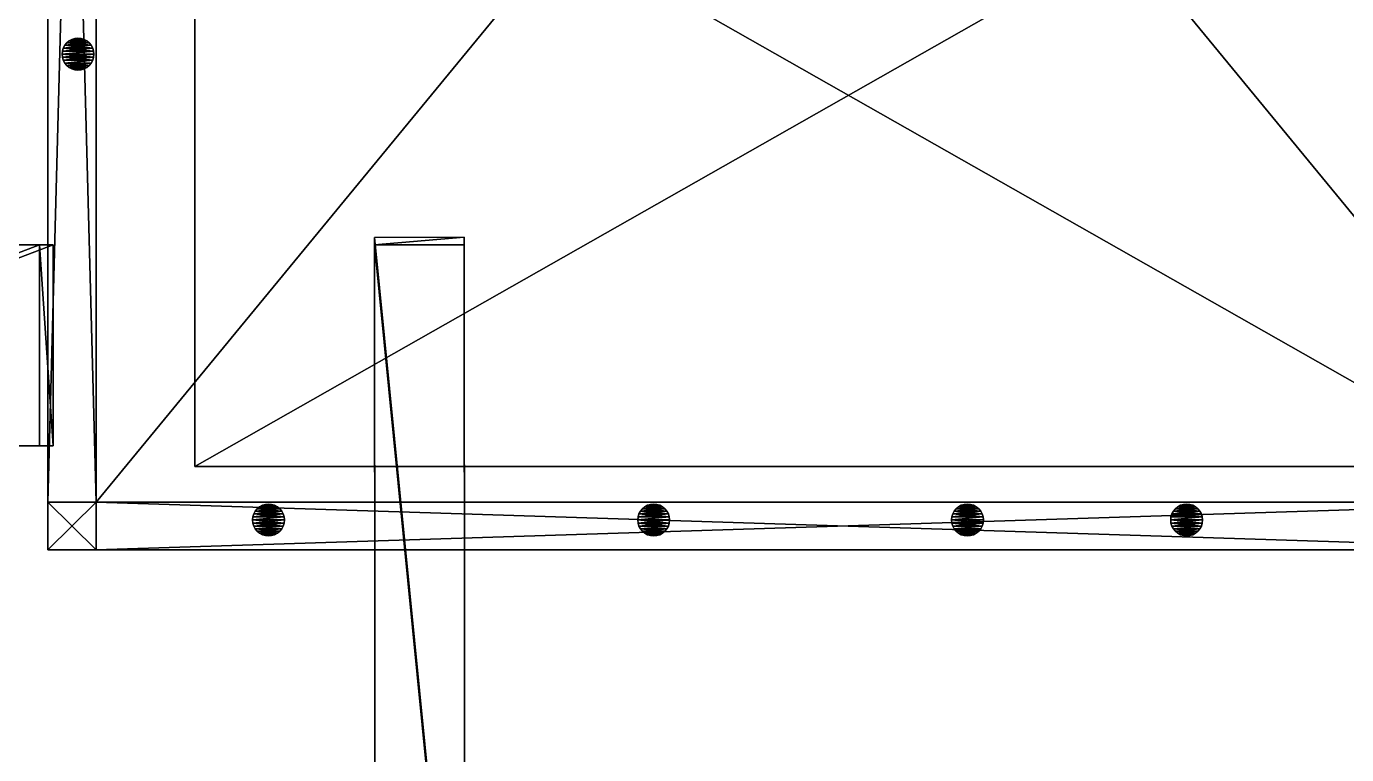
# Model space of a CAD drawing. Header units: millimetres. Extents: x -39 to 131, y -304 to 0.
# Drawn here: x -7.5 to 33.88, y -279.01 to -256.18 of the extents above; entities that cross this region are included whole.
import ezdxf

# ---------------------------------------------------------------- set-up
doc = ezdxf.new("R2010")
doc.units = ezdxf.units.MM
for name, color, linetype in [('CUBE_005_1', 7, 'Continuous'), ('CUBE_019_1', 7, 'Continuous'), ('CUBE_031_1', 7, 'Continuous'), ('CYLINDER1', 7, 'Continuous'), ('CYLINDER13', 7, 'Continuous'), ('CYLINDER14', 7, 'Continuous'), ('CYLINDER19', 7, 'Continuous'), ('CYLINDER_0', 7, 'Continuous'), ('MESH550', 7, 'Continuous'), ('MESH551', 7, 'Continuous'), ('MESH552', 7, 'Continuous'), ('OBJECT2_BO', 7, 'Continuous'), ('OBJECT2_LA', 7, 'Continuous'), ('OBJECT2_RO', 7, 'Continuous')]:
    doc.layers.add(name, color=color, linetype=linetype)

msp = doc.modelspace()

# ---------------------------------------------------------------- meshes
at = {"layer": 'CUBE_005_1'}
mesh = msp.add_polyface(dxfattribs=at)
corners = [(38.757, -246.692, 3.158), (-2.213, -269.982, 3.158), (38.757, -269.982, 3.158), (-2.213, -246.692, 3.158), (38.757, -246.692, 3.158), (-2.213, -246.692, -0.552), (-2.213, -246.692, 3.158), (38.757, -246.692, -0.552), (38.757, -246.692, 3.158), (38.757, -269.982, -0.552), (38.757, -246.692, -0.552), (38.757, -269.982, 3.158), (-2.213, -269.982, 3.158), (38.757, -269.982, -0.552), (38.757, -269.982, 3.158), (-2.213, -269.982, -0.552), (-2.213, -246.692, -0.552), (-2.213, -269.982, -0.552), (-2.213, -269.982, 3.158), (38.757, -269.982, -0.552), (-2.213, -269.982, -0.552), (-2.213, -246.692, -0.552), (38.757, -246.692, -0.552), (-2.213, -246.692, 3.158)]
mesh.append_faces([[corners[k] for k in face] for face in [(0, 1, 2), (0, 3, 1), (4, 5, 6), (4, 7, 5), (8, 9, 10), (8, 11, 9), (12, 13, 14), (12, 15, 13), (16, 17, 18), (19, 20, 21), (19, 21, 22), (16, 18, 23)]])
at = {"layer": 'CUBE_019_1'}
mesh = msp.add_polyface(dxfattribs=at)
corners = [(6.249, -291.548, 5.884), (3.41, -263.027, 7.978), (3.439, -291.551, 5.884), (6.249, -291.548, 5.884), (6.22, -263.025, 7.978), (3.41, -263.027, 7.978), (6.22, -262.791, 4.797), (6.22, -263.025, 7.978), (6.249, -291.548, 5.884), (6.22, -263.025, 7.978), (6.22, -262.791, 4.797), (3.41, -263.027, 7.978), (3.41, -263.027, 7.978), (6.22, -262.791, 4.797), (3.41, -262.794, 4.797), (6.249, -291.314, 2.702), (3.41, -262.794, 4.797), (6.22, -262.791, 4.797), (3.439, -291.317, 2.702), (3.439, -291.551, 5.884), (3.439, -291.317, 2.702), (6.249, -291.314, 2.702), (3.41, -262.794, 4.797), (3.439, -291.317, 2.702), (3.439, -291.551, 5.884), (3.41, -263.027, 7.978), (6.249, -291.548, 5.884), (6.249, -291.314, 2.702)]
mesh.append_faces([[corners[k] for k in face] for face in [(0, 1, 2), (3, 4, 5), (6, 7, 8), (9, 10, 11), (12, 13, 14), (15, 16, 17), (15, 18, 16), (19, 20, 21), (22, 23, 24), (22, 24, 25), (19, 21, 26), (6, 8, 27)]])
at = {"layer": 'CUBE_031_1'}
mesh = msp.add_polyface(dxfattribs=at)
corners = [(-5.311, -214.213, 2.252), (-6.828, -214.213, 2.252), (-6.828, -212.592, 2.252), (-5.311, -271.101, 2.252), (-6.828, -271.101, 2.252), (-5.311, -272.592, 2.252), (-6.828, -272.592, 2.252), (41.496, -272.592, 2.252), (41.496, -271.101, 2.252), (43.172, -272.592, 2.252), (43.172, -271.101, 2.252), (41.496, -214.213, 2.252), (43.172, -214.213, 2.252), (41.496, -212.592, 2.252), (-5.311, -212.592, 2.252), (43.172, -212.592, 2.252)]
mesh.append_faces([[corners[k] for k in face] for face in [(0, 1, 2), (3, 1, 0), (3, 4, 1), (5, 4, 3), (5, 6, 4), (7, 5, 3), (7, 3, 8), (9, 7, 8), (9, 8, 10), (10, 8, 11), (10, 11, 12), (12, 11, 13), (11, 14, 13), (11, 0, 14), (0, 2, 14), (12, 13, 15)]])
at = {"layer": 'CYLINDER1'}
mesh = msp.add_polyface(dxfattribs=at)
corners = [(0.188, -272.145, -0.748), (0.091, -272.155, -0.748), (-0.007, -272.145, -0.748), (0.091, -272.155, 2.622), (0.091, -272.155, -0.748), (0.188, -272.145, -0.748), (-0.007, -272.145, 2.622), (0.091, -272.155, -0.748), (0.091, -272.155, 2.622), (-0.007, -272.145, -0.748), (-0.101, -272.117, 2.622), (-0.007, -272.145, -0.748), (-0.007, -272.145, 2.622), (-0.101, -272.117, -0.748), (-0.187, -272.071, 2.622), (-0.101, -272.117, -0.748), (-0.101, -272.117, 2.622), (-0.187, -272.071, -0.748), (-0.263, -272.009, 2.622), (-0.187, -272.071, -0.748), (-0.187, -272.071, 2.622), (-0.263, -272.009, -0.748), (-0.325, -271.933, -0.748), (-0.263, -272.009, -0.748), (-0.263, -272.009, 2.622), (0.444, -272.009, -0.748), (-0.263, -272.009, -0.748), (-0.325, -271.933, -0.748), (0.369, -272.071, -0.748), (0.369, -272.071, 2.622), (0.369, -272.071, -0.748), (0.444, -272.009, -0.748), (0.282, -272.117, 2.622), (0.369, -272.071, -0.748), (0.369, -272.071, 2.622), (0.282, -272.117, -0.748), (0.188, -272.145, 2.622), (0.282, -272.117, -0.748), (0.282, -272.117, 2.622), (0.188, -272.145, -0.748), (0.188, -272.145, 2.622), (0.188, -272.145, 2.622), (-0.007, -272.145, 2.622), (0.091, -272.155, 2.622), (0.282, -272.117, 2.622), (-0.101, -272.117, 2.622), (0.369, -272.071, 2.622), (-0.187, -272.071, 2.622), (0.444, -272.009, 2.622), (-0.263, -272.009, 2.622), (0.507, -271.933, 2.622), (-0.325, -271.933, 2.622), (0.553, -271.846, 2.622), (-0.371, -271.846, 2.622), (0.581, -271.753, 2.622), (-0.4, -271.753, 2.622), (0.591, -271.655, 2.622), (-0.409, -271.655, 2.622), (0.581, -271.557, 2.622), (0.581, -271.557, 2.622), (0.591, -271.655, 2.622), (0.591, -271.655, -0.748), (0.591, -271.655, 2.622), (0.581, -271.753, -0.748), (0.591, -271.655, -0.748), (0.581, -271.753, 2.622), (0.581, -271.753, 2.622), (0.553, -271.846, -0.748), (0.581, -271.753, -0.748), (0.553, -271.846, 2.622), (0.553, -271.846, 2.622), (0.507, -271.933, -0.748), (0.553, -271.846, -0.748), (0.507, -271.933, 2.622), (0.507, -271.933, 2.622), (0.444, -272.009, -0.748), (0.507, -271.933, -0.748), (0.444, -272.009, 2.622), (0.444, -272.009, 2.622), (0.507, -271.933, -0.748), (0.553, -271.846, -0.748), (-0.371, -271.846, -0.748), (-0.371, -271.846, -0.748), (-0.325, -271.933, -0.748), (-0.325, -271.933, 2.622), (-0.325, -271.933, 2.622), (-0.371, -271.846, 2.622), (-0.4, -271.753, -0.748), (-0.371, -271.846, -0.748), (-0.371, -271.846, 2.622), (-0.4, -271.753, -0.748), (0.581, -271.753, -0.748), (-0.409, -271.655, -0.748), (-0.409, -271.655, -0.748), (-0.4, -271.753, -0.748), (-0.4, -271.753, 2.622), (-0.4, -271.753, 2.622), (-0.409, -271.655, 2.622), (-0.4, -271.557, -0.748), (-0.409, -271.655, -0.748), (-0.409, -271.655, 2.622), (0.581, -271.557, -0.748), (-0.4, -271.557, -0.748), (0.591, -271.655, -0.748), (0.581, -271.557, -0.748), (0.553, -271.464, 2.622), (0.581, -271.557, 2.622), (0.581, -271.557, -0.748), (0.553, -271.464, 2.622), (-0.4, -271.557, 2.622), (-0.371, -271.464, 2.622), (0.507, -271.377, 2.622), (0.507, -271.377, 2.622), (0.553, -271.464, 2.622), (0.553, -271.464, -0.748), (0.553, -271.464, -0.748), (-0.371, -271.464, -0.748), (0.553, -271.464, -0.748), (-0.371, -271.464, -0.748), (-0.4, -271.557, -0.748), (-0.4, -271.557, 2.622), (-0.4, -271.557, 2.622), (-0.371, -271.464, 2.622), (-0.325, -271.377, -0.748), (-0.371, -271.464, -0.748), (-0.371, -271.464, 2.622), (-0.325, -271.377, -0.748), (0.507, -271.377, -0.748), (-0.263, -271.301, -0.748), (-0.263, -271.301, -0.748), (-0.325, -271.377, -0.748), (-0.325, -271.377, 2.622), (-0.325, -271.377, 2.622), (-0.325, -271.377, 2.622), (0.444, -271.301, 2.622), (0.444, -271.301, 2.622), (0.507, -271.377, 2.622), (0.507, -271.377, -0.748), (0.507, -271.377, -0.748), (0.444, -271.301, -0.748), (0.444, -271.301, -0.748), (-0.187, -271.239, -0.748), (-0.187, -271.239, 2.622), (-0.187, -271.239, -0.748), (-0.263, -271.301, -0.748), (-0.101, -271.193, 2.622), (-0.187, -271.239, -0.748), (-0.187, -271.239, 2.622), (-0.101, -271.193, -0.748), (-0.007, -271.165, 2.622), (-0.101, -271.193, -0.748), (-0.101, -271.193, 2.622), (-0.007, -271.165, -0.748), (0.091, -271.155, 2.622), (-0.007, -271.165, -0.748), (-0.007, -271.165, 2.622), (0.091, -271.155, -0.748), (0.188, -271.165, 2.622), (0.091, -271.155, -0.748), (0.091, -271.155, 2.622), (0.188, -271.165, -0.748), (0.282, -271.193, 2.622), (0.188, -271.165, -0.748), (0.188, -271.165, 2.622), (0.282, -271.193, -0.748), (0.369, -271.239, 2.622), (0.282, -271.193, -0.748), (0.282, -271.193, 2.622), (0.369, -271.239, -0.748), (0.444, -271.301, 2.622), (0.369, -271.239, -0.748), (0.369, -271.239, 2.622), (0.444, -271.301, -0.748), (0.369, -271.239, -0.748), (-0.101, -271.193, -0.748), (0.282, -271.193, -0.748), (-0.007, -271.165, -0.748), (0.188, -271.165, -0.748), (0.091, -271.155, -0.748), (0.369, -271.239, 2.622), (-0.263, -271.301, 2.622), (-0.187, -271.239, 2.622), (0.282, -271.193, 2.622), (-0.101, -271.193, 2.622), (0.188, -271.165, 2.622), (-0.007, -271.165, 2.622), (0.091, -271.155, 2.622), (-0.263, -271.301, 2.622), (-0.263, -271.301, 2.622), (0.282, -272.117, -0.748), (-0.101, -272.117, -0.748), (-0.187, -272.071, -0.748)]
mesh.append_faces([[corners[k] for k in face] for face in [(0, 1, 2), (3, 4, 5), (6, 7, 8), (6, 9, 7), (10, 11, 12), (10, 13, 11), (14, 15, 16), (14, 17, 15), (18, 19, 20), (18, 21, 19), (22, 23, 24), (25, 26, 27), (25, 28, 26), (29, 30, 31), (32, 33, 34), (32, 35, 33), (36, 37, 38), (36, 39, 37), (3, 5, 40), (41, 42, 43), (44, 42, 41), (44, 45, 42), (46, 45, 44), (46, 47, 45), (48, 47, 46), (48, 49, 47), (50, 49, 48), (50, 51, 49), (52, 51, 50), (52, 53, 51), (54, 53, 52), (54, 55, 53), (56, 55, 54), (56, 57, 55), (56, 58, 57), (59, 60, 61), (62, 63, 64), (62, 65, 63), (66, 67, 68), (66, 69, 67), (70, 71, 72), (70, 73, 71), (74, 75, 76), (74, 77, 75), (29, 31, 78), (79, 25, 27), (80, 79, 27), (80, 27, 81), (82, 83, 84), (22, 24, 85), (82, 84, 86), (87, 88, 89), (80, 81, 90), (91, 80, 90), (91, 90, 92), (93, 94, 95), (87, 89, 96), (93, 95, 97), (98, 99, 100), (101, 92, 102), (103, 92, 101), (103, 91, 92), (59, 61, 104), (105, 106, 107), (58, 108, 109), (108, 110, 109), (108, 111, 110), (112, 113, 114), (105, 107, 115), (101, 116, 117), (101, 102, 116), (118, 119, 120), (98, 100, 121), (58, 109, 57), (118, 120, 122), (123, 124, 125), (117, 116, 126), (117, 126, 127), (127, 126, 128), (129, 130, 131), (123, 125, 132), (111, 133, 110), (111, 134, 133), (135, 136, 137), (112, 114, 138), (135, 137, 139), (127, 128, 140), (140, 128, 141), (142, 143, 144), (145, 146, 147), (145, 148, 146), (149, 150, 151), (149, 152, 150), (153, 154, 155), (153, 156, 154), (157, 158, 159), (157, 160, 158), (161, 162, 163), (161, 164, 162), (165, 166, 167), (165, 168, 166), (169, 170, 171), (169, 172, 170), (140, 141, 173), (173, 141, 174), (173, 174, 175), (175, 174, 176), (175, 176, 177), (177, 176, 178), (134, 179, 180), (179, 181, 180), (179, 182, 181), (182, 183, 181), (182, 184, 183), (184, 185, 183), (184, 186, 185), (142, 144, 187), (129, 131, 188), (134, 180, 133), (189, 0, 190), (0, 2, 190), (189, 190, 191), (28, 189, 191), (28, 191, 26)]])
at = {"layer": 'CYLINDER13'}
mesh = msp.add_polyface(dxfattribs=at)
corners = [(22.094, -272.145, -0.748), (21.997, -272.155, -0.748), (21.899, -272.145, -0.748), (21.997, -272.155, 2.622), (21.997, -272.155, -0.748), (22.094, -272.145, -0.748), (21.899, -272.145, 2.622), (21.997, -272.155, -0.748), (21.997, -272.155, 2.622), (21.899, -272.145, -0.748), (21.805, -272.117, 2.622), (21.899, -272.145, -0.748), (21.899, -272.145, 2.622), (21.805, -272.117, -0.748), (21.719, -272.071, 2.622), (21.805, -272.117, -0.748), (21.805, -272.117, 2.622), (21.719, -272.071, -0.748), (21.643, -272.009, 2.622), (21.719, -272.071, -0.748), (21.719, -272.071, 2.622), (21.643, -272.009, -0.748), (21.581, -271.933, -0.748), (21.643, -272.009, -0.748), (21.643, -272.009, 2.622), (22.35, -272.009, -0.748), (21.643, -272.009, -0.748), (21.581, -271.933, -0.748), (22.275, -272.071, -0.748), (22.275, -272.071, 2.622), (22.275, -272.071, -0.748), (22.35, -272.009, -0.748), (22.188, -272.117, 2.622), (22.275, -272.071, -0.748), (22.275, -272.071, 2.622), (22.188, -272.117, -0.748), (22.094, -272.145, 2.622), (22.188, -272.117, -0.748), (22.188, -272.117, 2.622), (22.094, -272.145, -0.748), (22.094, -272.145, 2.622), (22.094, -272.145, 2.622), (21.899, -272.145, 2.622), (21.997, -272.155, 2.622), (22.188, -272.117, 2.622), (21.805, -272.117, 2.622), (22.275, -272.071, 2.622), (21.719, -272.071, 2.622), (22.35, -272.009, 2.622), (21.643, -272.009, 2.622), (22.413, -271.933, 2.622), (21.581, -271.933, 2.622), (22.459, -271.846, 2.622), (21.535, -271.846, 2.622), (22.487, -271.753, 2.622), (21.506, -271.753, 2.622), (22.497, -271.655, 2.622), (21.497, -271.655, 2.622), (22.487, -271.557, 2.622), (22.487, -271.557, 2.622), (22.497, -271.655, 2.622), (22.497, -271.655, -0.748), (22.497, -271.655, 2.622), (22.487, -271.753, -0.748), (22.497, -271.655, -0.748), (22.487, -271.753, 2.622), (22.487, -271.753, 2.622), (22.459, -271.846, -0.748), (22.487, -271.753, -0.748), (22.459, -271.846, 2.622), (22.459, -271.846, 2.622), (22.413, -271.933, -0.748), (22.459, -271.846, -0.748), (22.413, -271.933, 2.622), (22.413, -271.933, 2.622), (22.35, -272.009, -0.748), (22.413, -271.933, -0.748), (22.35, -272.009, 2.622), (22.35, -272.009, 2.622), (22.413, -271.933, -0.748), (22.459, -271.846, -0.748), (21.535, -271.846, -0.748), (21.535, -271.846, -0.748), (21.581, -271.933, -0.748), (21.581, -271.933, 2.622), (21.581, -271.933, 2.622), (21.535, -271.846, 2.622), (21.506, -271.753, -0.748), (21.535, -271.846, -0.748), (21.535, -271.846, 2.622), (21.506, -271.753, -0.748), (22.487, -271.753, -0.748), (21.497, -271.655, -0.748), (21.497, -271.655, -0.748), (21.506, -271.753, -0.748), (21.506, -271.753, 2.622), (21.506, -271.753, 2.622), (21.497, -271.655, 2.622), (21.506, -271.557, -0.748), (21.497, -271.655, -0.748), (21.497, -271.655, 2.622), (22.487, -271.557, -0.748), (21.506, -271.557, -0.748), (22.497, -271.655, -0.748), (22.487, -271.557, -0.748), (22.459, -271.464, 2.622), (22.487, -271.557, 2.622), (22.487, -271.557, -0.748), (22.459, -271.464, 2.622), (21.506, -271.557, 2.622), (21.535, -271.464, 2.622), (22.413, -271.377, 2.622), (22.413, -271.377, 2.622), (22.459, -271.464, 2.622), (22.459, -271.464, -0.748), (22.459, -271.464, -0.748), (21.535, -271.464, -0.748), (22.459, -271.464, -0.748), (21.535, -271.464, -0.748), (21.506, -271.557, -0.748), (21.506, -271.557, 2.622), (21.506, -271.557, 2.622), (21.535, -271.464, 2.622), (21.581, -271.377, -0.748), (21.535, -271.464, -0.748), (21.535, -271.464, 2.622), (21.581, -271.377, -0.748), (22.413, -271.377, -0.748), (21.643, -271.301, -0.748), (21.643, -271.301, -0.748), (21.581, -271.377, -0.748), (21.581, -271.377, 2.622), (21.581, -271.377, 2.622), (21.581, -271.377, 2.622), (22.35, -271.301, 2.622), (22.35, -271.301, 2.622), (22.413, -271.377, 2.622), (22.413, -271.377, -0.748), (22.413, -271.377, -0.748), (22.35, -271.301, -0.748), (22.35, -271.301, -0.748), (21.719, -271.239, -0.748), (21.719, -271.239, 2.622), (21.719, -271.239, -0.748), (21.643, -271.301, -0.748), (21.805, -271.193, 2.622), (21.719, -271.239, -0.748), (21.719, -271.239, 2.622), (21.805, -271.193, -0.748), (21.899, -271.165, 2.622), (21.805, -271.193, -0.748), (21.805, -271.193, 2.622), (21.899, -271.165, -0.748), (21.997, -271.155, 2.622), (21.899, -271.165, -0.748), (21.899, -271.165, 2.622), (21.997, -271.155, -0.748), (22.094, -271.165, 2.622), (21.997, -271.155, -0.748), (21.997, -271.155, 2.622), (22.094, -271.165, -0.748), (22.188, -271.193, 2.622), (22.094, -271.165, -0.748), (22.094, -271.165, 2.622), (22.188, -271.193, -0.748), (22.275, -271.239, 2.622), (22.188, -271.193, -0.748), (22.188, -271.193, 2.622), (22.275, -271.239, -0.748), (22.35, -271.301, 2.622), (22.275, -271.239, -0.748), (22.275, -271.239, 2.622), (22.35, -271.301, -0.748), (22.275, -271.239, -0.748), (21.805, -271.193, -0.748), (22.188, -271.193, -0.748), (21.899, -271.165, -0.748), (22.094, -271.165, -0.748), (21.997, -271.155, -0.748), (22.275, -271.239, 2.622), (21.643, -271.301, 2.622), (21.719, -271.239, 2.622), (22.188, -271.193, 2.622), (21.805, -271.193, 2.622), (22.094, -271.165, 2.622), (21.899, -271.165, 2.622), (21.997, -271.155, 2.622), (21.643, -271.301, 2.622), (21.643, -271.301, 2.622), (22.188, -272.117, -0.748), (21.805, -272.117, -0.748), (21.719, -272.071, -0.748)]
mesh.append_faces([[corners[k] for k in face] for face in [(0, 1, 2), (3, 4, 5), (6, 7, 8), (6, 9, 7), (10, 11, 12), (10, 13, 11), (14, 15, 16), (14, 17, 15), (18, 19, 20), (18, 21, 19), (22, 23, 24), (25, 26, 27), (25, 28, 26), (29, 30, 31), (32, 33, 34), (32, 35, 33), (36, 37, 38), (36, 39, 37), (3, 5, 40), (41, 42, 43), (44, 42, 41), (44, 45, 42), (46, 45, 44), (46, 47, 45), (48, 47, 46), (48, 49, 47), (50, 49, 48), (50, 51, 49), (52, 51, 50), (52, 53, 51), (54, 53, 52), (54, 55, 53), (56, 55, 54), (56, 57, 55), (56, 58, 57), (59, 60, 61), (62, 63, 64), (62, 65, 63), (66, 67, 68), (66, 69, 67), (70, 71, 72), (70, 73, 71), (74, 75, 76), (74, 77, 75), (29, 31, 78), (79, 25, 27), (80, 79, 27), (80, 27, 81), (82, 83, 84), (22, 24, 85), (82, 84, 86), (87, 88, 89), (80, 81, 90), (91, 80, 90), (91, 90, 92), (93, 94, 95), (87, 89, 96), (93, 95, 97), (98, 99, 100), (101, 92, 102), (103, 92, 101), (103, 91, 92), (59, 61, 104), (105, 106, 107), (58, 108, 109), (108, 110, 109), (108, 111, 110), (112, 113, 114), (105, 107, 115), (101, 116, 117), (101, 102, 116), (118, 119, 120), (98, 100, 121), (58, 109, 57), (118, 120, 122), (123, 124, 125), (117, 116, 126), (117, 126, 127), (127, 126, 128), (129, 130, 131), (123, 125, 132), (111, 133, 110), (111, 134, 133), (135, 136, 137), (112, 114, 138), (135, 137, 139), (127, 128, 140), (140, 128, 141), (142, 143, 144), (145, 146, 147), (145, 148, 146), (149, 150, 151), (149, 152, 150), (153, 154, 155), (153, 156, 154), (157, 158, 159), (157, 160, 158), (161, 162, 163), (161, 164, 162), (165, 166, 167), (165, 168, 166), (169, 170, 171), (169, 172, 170), (140, 141, 173), (173, 141, 174), (173, 174, 175), (175, 174, 176), (175, 176, 177), (177, 176, 178), (134, 179, 180), (179, 181, 180), (179, 182, 181), (182, 183, 181), (182, 184, 183), (184, 185, 183), (184, 186, 185), (142, 144, 187), (129, 131, 188), (134, 180, 133), (189, 0, 190), (0, 2, 190), (189, 190, 191), (28, 189, 191), (28, 191, 26)]])
at = {"layer": 'CYLINDER14'}
mesh = msp.add_polyface(dxfattribs=at)
corners = [(28.966, -272.145, -0.748), (28.869, -272.155, -0.748), (28.771, -272.145, -0.748), (28.869, -272.155, 2.622), (28.869, -272.155, -0.748), (28.966, -272.145, -0.748), (28.771, -272.145, 2.622), (28.869, -272.155, -0.748), (28.869, -272.155, 2.622), (28.771, -272.145, -0.748), (28.677, -272.117, 2.622), (28.771, -272.145, -0.748), (28.771, -272.145, 2.622), (28.677, -272.117, -0.748), (28.591, -272.071, 2.622), (28.677, -272.117, -0.748), (28.677, -272.117, 2.622), (28.591, -272.071, -0.748), (28.515, -272.009, 2.622), (28.591, -272.071, -0.748), (28.591, -272.071, 2.622), (28.515, -272.009, -0.748), (28.453, -271.933, -0.748), (28.515, -272.009, -0.748), (28.515, -272.009, 2.622), (29.222, -272.009, -0.748), (28.515, -272.009, -0.748), (28.453, -271.933, -0.748), (29.146, -272.071, -0.748), (29.146, -272.071, 2.622), (29.146, -272.071, -0.748), (29.222, -272.009, -0.748), (29.06, -272.117, 2.622), (29.146, -272.071, -0.748), (29.146, -272.071, 2.622), (29.06, -272.117, -0.748), (28.966, -272.145, 2.622), (29.06, -272.117, -0.748), (29.06, -272.117, 2.622), (28.966, -272.145, -0.748), (28.966, -272.145, 2.622), (28.966, -272.145, 2.622), (28.771, -272.145, 2.622), (28.869, -272.155, 2.622), (29.06, -272.117, 2.622), (28.677, -272.117, 2.622), (29.146, -272.071, 2.622), (28.591, -272.071, 2.622), (29.222, -272.009, 2.622), (28.515, -272.009, 2.622), (29.284, -271.933, 2.622), (28.453, -271.933, 2.622), (29.331, -271.846, 2.622), (28.407, -271.846, 2.622), (29.359, -271.753, 2.622), (28.378, -271.753, 2.622), (29.369, -271.655, 2.622), (28.369, -271.655, 2.622), (29.359, -271.557, 2.622), (29.359, -271.557, 2.622), (29.369, -271.655, 2.622), (29.369, -271.655, -0.748), (29.369, -271.655, 2.622), (29.359, -271.753, -0.748), (29.369, -271.655, -0.748), (29.359, -271.753, 2.622), (29.359, -271.753, 2.622), (29.331, -271.846, -0.748), (29.359, -271.753, -0.748), (29.331, -271.846, 2.622), (29.331, -271.846, 2.622), (29.284, -271.933, -0.748), (29.331, -271.846, -0.748), (29.284, -271.933, 2.622), (29.284, -271.933, 2.622), (29.222, -272.009, -0.748), (29.284, -271.933, -0.748), (29.222, -272.009, 2.622), (29.222, -272.009, 2.622), (29.284, -271.933, -0.748), (29.331, -271.846, -0.748), (28.407, -271.846, -0.748), (28.407, -271.846, -0.748), (28.453, -271.933, -0.748), (28.453, -271.933, 2.622), (28.453, -271.933, 2.622), (28.407, -271.846, 2.622), (28.378, -271.753, -0.748), (28.407, -271.846, -0.748), (28.407, -271.846, 2.622), (28.378, -271.753, -0.748), (29.359, -271.753, -0.748), (28.369, -271.655, -0.748), (28.369, -271.655, -0.748), (28.378, -271.753, -0.748), (28.378, -271.753, 2.622), (28.378, -271.753, 2.622), (28.369, -271.655, 2.622), (28.378, -271.557, -0.748), (28.369, -271.655, -0.748), (28.369, -271.655, 2.622), (29.359, -271.557, -0.748), (28.378, -271.557, -0.748), (29.369, -271.655, -0.748), (29.359, -271.557, -0.748), (29.331, -271.464, 2.622), (29.359, -271.557, 2.622), (29.359, -271.557, -0.748), (29.331, -271.464, 2.622), (28.378, -271.557, 2.622), (28.407, -271.464, 2.622), (29.284, -271.377, 2.622), (29.284, -271.377, 2.622), (29.331, -271.464, 2.622), (29.331, -271.464, -0.748), (29.331, -271.464, -0.748), (28.407, -271.464, -0.748), (29.331, -271.464, -0.748), (28.407, -271.464, -0.748), (28.378, -271.557, -0.748), (28.378, -271.557, 2.622), (28.378, -271.557, 2.622), (28.407, -271.464, 2.622), (28.453, -271.377, -0.748), (28.407, -271.464, -0.748), (28.407, -271.464, 2.622), (28.453, -271.377, -0.748), (29.284, -271.377, -0.748), (28.515, -271.301, -0.748), (28.515, -271.301, -0.748), (28.453, -271.377, -0.748), (28.453, -271.377, 2.622), (28.453, -271.377, 2.622), (28.453, -271.377, 2.622), (29.222, -271.301, 2.622), (29.222, -271.301, 2.622), (29.284, -271.377, 2.622), (29.284, -271.377, -0.748), (29.284, -271.377, -0.748), (29.222, -271.301, -0.748), (29.222, -271.301, -0.748), (28.591, -271.239, -0.748), (28.591, -271.239, 2.622), (28.591, -271.239, -0.748), (28.515, -271.301, -0.748), (28.677, -271.193, 2.622), (28.591, -271.239, -0.748), (28.591, -271.239, 2.622), (28.677, -271.193, -0.748), (28.771, -271.165, 2.622), (28.677, -271.193, -0.748), (28.677, -271.193, 2.622), (28.771, -271.165, -0.748), (28.869, -271.155, 2.622), (28.771, -271.165, -0.748), (28.771, -271.165, 2.622), (28.869, -271.155, -0.748), (28.966, -271.165, 2.622), (28.869, -271.155, -0.748), (28.869, -271.155, 2.622), (28.966, -271.165, -0.748), (29.06, -271.193, 2.622), (28.966, -271.165, -0.748), (28.966, -271.165, 2.622), (29.06, -271.193, -0.748), (29.146, -271.239, 2.622), (29.06, -271.193, -0.748), (29.06, -271.193, 2.622), (29.146, -271.239, -0.748), (29.222, -271.301, 2.622), (29.146, -271.239, -0.748), (29.146, -271.239, 2.622), (29.222, -271.301, -0.748), (29.146, -271.239, -0.748), (28.677, -271.193, -0.748), (29.06, -271.193, -0.748), (28.771, -271.165, -0.748), (28.966, -271.165, -0.748), (28.869, -271.155, -0.748), (29.146, -271.239, 2.622), (28.515, -271.301, 2.622), (28.591, -271.239, 2.622), (29.06, -271.193, 2.622), (28.677, -271.193, 2.622), (28.966, -271.165, 2.622), (28.771, -271.165, 2.622), (28.869, -271.155, 2.622), (28.515, -271.301, 2.622), (28.515, -271.301, 2.622), (29.06, -272.117, -0.748), (28.677, -272.117, -0.748), (28.591, -272.071, -0.748)]
mesh.append_faces([[corners[k] for k in face] for face in [(0, 1, 2), (3, 4, 5), (6, 7, 8), (6, 9, 7), (10, 11, 12), (10, 13, 11), (14, 15, 16), (14, 17, 15), (18, 19, 20), (18, 21, 19), (22, 23, 24), (25, 26, 27), (25, 28, 26), (29, 30, 31), (32, 33, 34), (32, 35, 33), (36, 37, 38), (36, 39, 37), (3, 5, 40), (41, 42, 43), (44, 42, 41), (44, 45, 42), (46, 45, 44), (46, 47, 45), (48, 47, 46), (48, 49, 47), (50, 49, 48), (50, 51, 49), (52, 51, 50), (52, 53, 51), (54, 53, 52), (54, 55, 53), (56, 55, 54), (56, 57, 55), (56, 58, 57), (59, 60, 61), (62, 63, 64), (62, 65, 63), (66, 67, 68), (66, 69, 67), (70, 71, 72), (70, 73, 71), (74, 75, 76), (74, 77, 75), (29, 31, 78), (79, 25, 27), (80, 79, 27), (80, 27, 81), (82, 83, 84), (22, 24, 85), (82, 84, 86), (87, 88, 89), (80, 81, 90), (91, 80, 90), (91, 90, 92), (93, 94, 95), (87, 89, 96), (93, 95, 97), (98, 99, 100), (101, 92, 102), (103, 92, 101), (103, 91, 92), (59, 61, 104), (105, 106, 107), (58, 108, 109), (108, 110, 109), (108, 111, 110), (112, 113, 114), (105, 107, 115), (101, 116, 117), (101, 102, 116), (118, 119, 120), (98, 100, 121), (58, 109, 57), (118, 120, 122), (123, 124, 125), (117, 116, 126), (117, 126, 127), (127, 126, 128), (129, 130, 131), (123, 125, 132), (111, 133, 110), (111, 134, 133), (135, 136, 137), (112, 114, 138), (135, 137, 139), (127, 128, 140), (140, 128, 141), (142, 143, 144), (145, 146, 147), (145, 148, 146), (149, 150, 151), (149, 152, 150), (153, 154, 155), (153, 156, 154), (157, 158, 159), (157, 160, 158), (161, 162, 163), (161, 164, 162), (165, 166, 167), (165, 168, 166), (169, 170, 171), (169, 172, 170), (140, 141, 173), (173, 141, 174), (173, 174, 175), (175, 174, 176), (175, 176, 177), (177, 176, 178), (134, 179, 180), (179, 181, 180), (179, 182, 181), (182, 183, 181), (182, 184, 183), (184, 185, 183), (184, 186, 185), (142, 144, 187), (129, 131, 188), (134, 180, 133), (189, 0, 190), (0, 2, 190), (189, 190, 191), (28, 189, 191), (28, 191, 26)]])
at = {"layer": 'CYLINDER19'}
mesh = msp.add_polyface(dxfattribs=at)
corners = [(-5.783, -257.54, -0.748), (-5.881, -257.55, -0.748), (-5.978, -257.54, -0.748), (-5.881, -257.55, 2.622), (-5.881, -257.55, -0.748), (-5.783, -257.54, -0.748), (-5.978, -257.54, 2.622), (-5.881, -257.55, -0.748), (-5.881, -257.55, 2.622), (-5.978, -257.54, -0.748), (-6.072, -257.512, 2.622), (-5.978, -257.54, -0.748), (-5.978, -257.54, 2.622), (-6.072, -257.512, -0.748), (-6.158, -257.466, 2.622), (-6.072, -257.512, -0.748), (-6.072, -257.512, 2.622), (-6.158, -257.466, -0.748), (-6.234, -257.404, 2.622), (-6.158, -257.466, -0.748), (-6.158, -257.466, 2.622), (-6.234, -257.404, -0.748), (-6.296, -257.328, -0.748), (-6.234, -257.404, -0.748), (-6.234, -257.404, 2.622), (-5.527, -257.404, -0.748), (-6.234, -257.404, -0.748), (-6.296, -257.328, -0.748), (-5.603, -257.466, -0.748), (-5.603, -257.466, 2.622), (-5.603, -257.466, -0.748), (-5.527, -257.404, -0.748), (-5.689, -257.512, 2.622), (-5.603, -257.466, -0.748), (-5.603, -257.466, 2.622), (-5.689, -257.512, -0.748), (-5.783, -257.54, 2.622), (-5.689, -257.512, -0.748), (-5.689, -257.512, 2.622), (-5.783, -257.54, -0.748), (-5.783, -257.54, 2.622), (-5.783, -257.54, 2.622), (-5.978, -257.54, 2.622), (-5.881, -257.55, 2.622), (-5.689, -257.512, 2.622), (-6.072, -257.512, 2.622), (-5.603, -257.466, 2.622), (-6.158, -257.466, 2.622), (-5.527, -257.404, 2.622), (-6.234, -257.404, 2.622), (-5.465, -257.328, 2.622), (-6.296, -257.328, 2.622), (-5.419, -257.241, 2.622), (-6.343, -257.241, 2.622), (-5.39, -257.148, 2.622), (-6.371, -257.148, 2.622), (-5.381, -257.05, 2.622), (-6.381, -257.05, 2.622), (-5.39, -256.953, 2.622), (-5.39, -256.953, 2.622), (-5.381, -257.05, 2.622), (-5.381, -257.05, -0.748), (-5.381, -257.05, 2.622), (-5.39, -257.148, -0.748), (-5.381, -257.05, -0.748), (-5.39, -257.148, 2.622), (-5.39, -257.148, 2.622), (-5.419, -257.241, -0.748), (-5.39, -257.148, -0.748), (-5.419, -257.241, 2.622), (-5.419, -257.241, 2.622), (-5.465, -257.328, -0.748), (-5.419, -257.241, -0.748), (-5.465, -257.328, 2.622), (-5.465, -257.328, 2.622), (-5.527, -257.404, -0.748), (-5.465, -257.328, -0.748), (-5.527, -257.404, 2.622), (-5.527, -257.404, 2.622), (-5.465, -257.328, -0.748), (-5.419, -257.241, -0.748), (-6.343, -257.241, -0.748), (-6.343, -257.241, -0.748), (-6.296, -257.328, -0.748), (-6.296, -257.328, 2.622), (-6.296, -257.328, 2.622), (-6.343, -257.241, 2.622), (-6.371, -257.148, -0.748), (-6.343, -257.241, -0.748), (-6.343, -257.241, 2.622), (-6.371, -257.148, -0.748), (-5.39, -257.148, -0.748), (-6.381, -257.05, -0.748), (-6.381, -257.05, -0.748), (-6.371, -257.148, -0.748), (-6.371, -257.148, 2.622), (-6.371, -257.148, 2.622), (-6.381, -257.05, 2.622), (-6.371, -256.953, -0.748), (-6.381, -257.05, -0.748), (-6.381, -257.05, 2.622), (-5.39, -256.953, -0.748), (-6.371, -256.953, -0.748), (-5.381, -257.05, -0.748), (-5.39, -256.953, -0.748), (-5.419, -256.859, 2.622), (-5.39, -256.953, 2.622), (-5.39, -256.953, -0.748), (-5.419, -256.859, 2.622), (-6.371, -256.953, 2.622), (-6.343, -256.859, 2.622), (-5.465, -256.772, 2.622), (-5.465, -256.772, 2.622), (-5.419, -256.859, 2.622), (-5.419, -256.859, -0.748), (-5.419, -256.859, -0.748), (-6.343, -256.859, -0.748), (-5.419, -256.859, -0.748), (-6.343, -256.859, -0.748), (-6.371, -256.953, -0.748), (-6.371, -256.953, 2.622), (-6.371, -256.953, 2.622), (-6.343, -256.859, 2.622), (-6.296, -256.772, -0.748), (-6.343, -256.859, -0.748), (-6.343, -256.859, 2.622), (-6.296, -256.772, -0.748), (-5.465, -256.772, -0.748), (-6.234, -256.697, -0.748), (-6.234, -256.697, -0.748), (-6.296, -256.772, -0.748), (-6.296, -256.772, 2.622), (-6.296, -256.772, 2.622), (-6.296, -256.772, 2.622), (-5.527, -256.697, 2.622), (-5.527, -256.697, 2.622), (-5.465, -256.772, 2.622), (-5.465, -256.772, -0.748), (-5.465, -256.772, -0.748), (-5.527, -256.697, -0.748), (-5.527, -256.697, -0.748), (-6.158, -256.634, -0.748), (-6.158, -256.634, 2.622), (-6.158, -256.634, -0.748), (-6.234, -256.697, -0.748), (-6.072, -256.588, 2.622), (-6.158, -256.634, -0.748), (-6.158, -256.634, 2.622), (-6.072, -256.588, -0.748), (-5.978, -256.56, 2.622), (-6.072, -256.588, -0.748), (-6.072, -256.588, 2.622), (-5.978, -256.56, -0.748), (-5.881, -256.55, 2.622), (-5.978, -256.56, -0.748), (-5.978, -256.56, 2.622), (-5.881, -256.55, -0.748), (-5.783, -256.56, 2.622), (-5.881, -256.55, -0.748), (-5.881, -256.55, 2.622), (-5.783, -256.56, -0.748), (-5.689, -256.588, 2.622), (-5.783, -256.56, -0.748), (-5.783, -256.56, 2.622), (-5.689, -256.588, -0.748), (-5.603, -256.634, 2.622), (-5.689, -256.588, -0.748), (-5.689, -256.588, 2.622), (-5.603, -256.634, -0.748), (-5.527, -256.697, 2.622), (-5.603, -256.634, -0.748), (-5.603, -256.634, 2.622), (-5.527, -256.697, -0.748), (-5.603, -256.634, -0.748), (-6.072, -256.588, -0.748), (-5.689, -256.588, -0.748), (-5.978, -256.56, -0.748), (-5.783, -256.56, -0.748), (-5.881, -256.55, -0.748), (-5.603, -256.634, 2.622), (-6.234, -256.697, 2.622), (-6.158, -256.634, 2.622), (-5.689, -256.588, 2.622), (-6.072, -256.588, 2.622), (-5.783, -256.56, 2.622), (-5.978, -256.56, 2.622), (-5.881, -256.55, 2.622), (-6.234, -256.697, 2.622), (-6.234, -256.697, 2.622), (-5.689, -257.512, -0.748), (-6.072, -257.512, -0.748), (-6.158, -257.466, -0.748)]
mesh.append_faces([[corners[k] for k in face] for face in [(0, 1, 2), (3, 4, 5), (6, 7, 8), (6, 9, 7), (10, 11, 12), (10, 13, 11), (14, 15, 16), (14, 17, 15), (18, 19, 20), (18, 21, 19), (22, 23, 24), (25, 26, 27), (25, 28, 26), (29, 30, 31), (32, 33, 34), (32, 35, 33), (36, 37, 38), (36, 39, 37), (3, 5, 40), (41, 42, 43), (44, 42, 41), (44, 45, 42), (46, 45, 44), (46, 47, 45), (48, 47, 46), (48, 49, 47), (50, 49, 48), (50, 51, 49), (52, 51, 50), (52, 53, 51), (54, 53, 52), (54, 55, 53), (56, 55, 54), (56, 57, 55), (56, 58, 57), (59, 60, 61), (62, 63, 64), (62, 65, 63), (66, 67, 68), (66, 69, 67), (70, 71, 72), (70, 73, 71), (74, 75, 76), (74, 77, 75), (29, 31, 78), (79, 25, 27), (80, 79, 27), (80, 27, 81), (82, 83, 84), (22, 24, 85), (82, 84, 86), (87, 88, 89), (80, 81, 90), (91, 80, 90), (91, 90, 92), (93, 94, 95), (87, 89, 96), (93, 95, 97), (98, 99, 100), (101, 92, 102), (103, 92, 101), (103, 91, 92), (59, 61, 104), (105, 106, 107), (58, 108, 109), (108, 110, 109), (108, 111, 110), (112, 113, 114), (105, 107, 115), (101, 116, 117), (101, 102, 116), (118, 119, 120), (98, 100, 121), (58, 109, 57), (118, 120, 122), (123, 124, 125), (117, 116, 126), (117, 126, 127), (127, 126, 128), (129, 130, 131), (123, 125, 132), (111, 133, 110), (111, 134, 133), (135, 136, 137), (112, 114, 138), (135, 137, 139), (127, 128, 140), (140, 128, 141), (142, 143, 144), (145, 146, 147), (145, 148, 146), (149, 150, 151), (149, 152, 150), (153, 154, 155), (153, 156, 154), (157, 158, 159), (157, 160, 158), (161, 162, 163), (161, 164, 162), (165, 166, 167), (165, 168, 166), (169, 170, 171), (169, 172, 170), (140, 141, 173), (173, 141, 174), (173, 174, 175), (175, 174, 176), (175, 176, 177), (177, 176, 178), (134, 179, 180), (179, 181, 180), (179, 182, 181), (182, 183, 181), (182, 184, 183), (184, 185, 183), (184, 186, 185), (142, 144, 187), (129, 131, 188), (134, 180, 133), (189, 0, 190), (0, 2, 190), (189, 190, 191), (28, 189, 191), (28, 191, 26)]])
at = {"layer": 'CYLINDER_0'}
mesh = msp.add_polyface(dxfattribs=at)
corners = [(12.261, -272.145, -0.748), (12.163, -272.155, -0.748), (12.066, -272.145, -0.748), (12.163, -272.155, 2.622), (12.163, -272.155, -0.748), (12.261, -272.145, -0.748), (12.066, -272.145, 2.622), (12.163, -272.155, -0.748), (12.163, -272.155, 2.622), (12.066, -272.145, -0.748), (11.972, -272.117, 2.622), (12.066, -272.145, -0.748), (12.066, -272.145, 2.622), (11.972, -272.117, -0.748), (11.886, -272.071, 2.622), (11.972, -272.117, -0.748), (11.972, -272.117, 2.622), (11.886, -272.071, -0.748), (11.81, -272.009, 2.622), (11.886, -272.071, -0.748), (11.886, -272.071, 2.622), (11.81, -272.009, -0.748), (11.748, -271.933, -0.748), (11.81, -272.009, -0.748), (11.81, -272.009, 2.622), (12.517, -272.009, -0.748), (11.81, -272.009, -0.748), (11.748, -271.933, -0.748), (12.441, -272.071, -0.748), (12.441, -272.071, 2.622), (12.441, -272.071, -0.748), (12.517, -272.009, -0.748), (12.355, -272.117, 2.622), (12.441, -272.071, -0.748), (12.441, -272.071, 2.622), (12.355, -272.117, -0.748), (12.261, -272.145, 2.622), (12.355, -272.117, -0.748), (12.355, -272.117, 2.622), (12.261, -272.145, -0.748), (12.261, -272.145, 2.622), (12.261, -272.145, 2.622), (12.066, -272.145, 2.622), (12.163, -272.155, 2.622), (12.355, -272.117, 2.622), (11.972, -272.117, 2.622), (12.441, -272.071, 2.622), (11.886, -272.071, 2.622), (12.517, -272.009, 2.622), (11.81, -272.009, 2.622), (12.579, -271.933, 2.622), (11.748, -271.933, 2.622), (12.625, -271.846, 2.622), (11.701, -271.846, 2.622), (12.654, -271.753, 2.622), (11.673, -271.753, 2.622), (12.663, -271.655, 2.622), (11.663, -271.655, 2.622), (12.654, -271.557, 2.622), (12.654, -271.557, 2.622), (12.663, -271.655, 2.622), (12.663, -271.655, -0.748), (12.663, -271.655, 2.622), (12.654, -271.753, -0.748), (12.663, -271.655, -0.748), (12.654, -271.753, 2.622), (12.654, -271.753, 2.622), (12.625, -271.846, -0.748), (12.654, -271.753, -0.748), (12.625, -271.846, 2.622), (12.625, -271.846, 2.622), (12.579, -271.933, -0.748), (12.625, -271.846, -0.748), (12.579, -271.933, 2.622), (12.579, -271.933, 2.622), (12.517, -272.009, -0.748), (12.579, -271.933, -0.748), (12.517, -272.009, 2.622), (12.517, -272.009, 2.622), (12.579, -271.933, -0.748), (12.625, -271.846, -0.748), (11.701, -271.846, -0.748), (11.701, -271.846, -0.748), (11.748, -271.933, -0.748), (11.748, -271.933, 2.622), (11.748, -271.933, 2.622), (11.701, -271.846, 2.622), (11.673, -271.753, -0.748), (11.701, -271.846, -0.748), (11.701, -271.846, 2.622), (11.673, -271.753, -0.748), (12.654, -271.753, -0.748), (11.663, -271.655, -0.748), (11.663, -271.655, -0.748), (11.673, -271.753, -0.748), (11.673, -271.753, 2.622), (11.673, -271.753, 2.622), (11.663, -271.655, 2.622), (11.673, -271.557, -0.748), (11.663, -271.655, -0.748), (11.663, -271.655, 2.622), (12.654, -271.557, -0.748), (11.673, -271.557, -0.748), (12.663, -271.655, -0.748), (12.654, -271.557, -0.748), (12.625, -271.464, 2.622), (12.654, -271.557, 2.622), (12.654, -271.557, -0.748), (12.625, -271.464, 2.622), (11.673, -271.557, 2.622), (11.701, -271.464, 2.622), (12.579, -271.377, 2.622), (12.579, -271.377, 2.622), (12.625, -271.464, 2.622), (12.625, -271.464, -0.748), (12.625, -271.464, -0.748), (11.701, -271.464, -0.748), (12.625, -271.464, -0.748), (11.701, -271.464, -0.748), (11.673, -271.557, -0.748), (11.673, -271.557, 2.622), (11.673, -271.557, 2.622), (11.701, -271.464, 2.622), (11.748, -271.377, -0.748), (11.701, -271.464, -0.748), (11.701, -271.464, 2.622), (11.748, -271.377, -0.748), (12.579, -271.377, -0.748), (11.81, -271.301, -0.748), (11.81, -271.301, -0.748), (11.748, -271.377, -0.748), (11.748, -271.377, 2.622), (11.748, -271.377, 2.622), (11.748, -271.377, 2.622), (12.517, -271.301, 2.622), (12.517, -271.301, 2.622), (12.579, -271.377, 2.622), (12.579, -271.377, -0.748), (12.579, -271.377, -0.748), (12.517, -271.301, -0.748), (12.517, -271.301, -0.748), (11.886, -271.239, -0.748), (11.886, -271.239, 2.622), (11.886, -271.239, -0.748), (11.81, -271.301, -0.748), (11.972, -271.193, 2.622), (11.886, -271.239, -0.748), (11.886, -271.239, 2.622), (11.972, -271.193, -0.748), (12.066, -271.165, 2.622), (11.972, -271.193, -0.748), (11.972, -271.193, 2.622), (12.066, -271.165, -0.748), (12.163, -271.155, 2.622), (12.066, -271.165, -0.748), (12.066, -271.165, 2.622), (12.163, -271.155, -0.748), (12.261, -271.165, 2.622), (12.163, -271.155, -0.748), (12.163, -271.155, 2.622), (12.261, -271.165, -0.748), (12.355, -271.193, 2.622), (12.261, -271.165, -0.748), (12.261, -271.165, 2.622), (12.355, -271.193, -0.748), (12.441, -271.239, 2.622), (12.355, -271.193, -0.748), (12.355, -271.193, 2.622), (12.441, -271.239, -0.748), (12.517, -271.301, 2.622), (12.441, -271.239, -0.748), (12.441, -271.239, 2.622), (12.517, -271.301, -0.748), (12.441, -271.239, -0.748), (11.972, -271.193, -0.748), (12.355, -271.193, -0.748), (12.066, -271.165, -0.748), (12.261, -271.165, -0.748), (12.163, -271.155, -0.748), (12.441, -271.239, 2.622), (11.81, -271.301, 2.622), (11.886, -271.239, 2.622), (12.355, -271.193, 2.622), (11.972, -271.193, 2.622), (12.261, -271.165, 2.622), (12.066, -271.165, 2.622), (12.163, -271.155, 2.622), (11.81, -271.301, 2.622), (11.81, -271.301, 2.622), (12.355, -272.117, -0.748), (11.972, -272.117, -0.748), (11.886, -272.071, -0.748)]
mesh.append_faces([[corners[k] for k in face] for face in [(0, 1, 2), (3, 4, 5), (6, 7, 8), (6, 9, 7), (10, 11, 12), (10, 13, 11), (14, 15, 16), (14, 17, 15), (18, 19, 20), (18, 21, 19), (22, 23, 24), (25, 26, 27), (25, 28, 26), (29, 30, 31), (32, 33, 34), (32, 35, 33), (36, 37, 38), (36, 39, 37), (3, 5, 40), (41, 42, 43), (44, 42, 41), (44, 45, 42), (46, 45, 44), (46, 47, 45), (48, 47, 46), (48, 49, 47), (50, 49, 48), (50, 51, 49), (52, 51, 50), (52, 53, 51), (54, 53, 52), (54, 55, 53), (56, 55, 54), (56, 57, 55), (56, 58, 57), (59, 60, 61), (62, 63, 64), (62, 65, 63), (66, 67, 68), (66, 69, 67), (70, 71, 72), (70, 73, 71), (74, 75, 76), (74, 77, 75), (29, 31, 78), (79, 25, 27), (80, 79, 27), (80, 27, 81), (82, 83, 84), (22, 24, 85), (82, 84, 86), (87, 88, 89), (80, 81, 90), (91, 80, 90), (91, 90, 92), (93, 94, 95), (87, 89, 96), (93, 95, 97), (98, 99, 100), (101, 92, 102), (103, 92, 101), (103, 91, 92), (59, 61, 104), (105, 106, 107), (58, 108, 109), (108, 110, 109), (108, 111, 110), (112, 113, 114), (105, 107, 115), (101, 116, 117), (101, 102, 116), (118, 119, 120), (98, 100, 121), (58, 109, 57), (118, 120, 122), (123, 124, 125), (117, 116, 126), (117, 126, 127), (127, 126, 128), (129, 130, 131), (123, 125, 132), (111, 133, 110), (111, 134, 133), (135, 136, 137), (112, 114, 138), (135, 137, 139), (127, 128, 140), (140, 128, 141), (142, 143, 144), (145, 146, 147), (145, 148, 146), (149, 150, 151), (149, 152, 150), (153, 154, 155), (153, 156, 154), (157, 158, 159), (157, 160, 158), (161, 162, 163), (161, 164, 162), (165, 166, 167), (165, 168, 166), (169, 170, 171), (169, 172, 170), (140, 141, 173), (173, 141, 174), (173, 174, 175), (175, 174, 176), (175, 176, 177), (177, 176, 178), (134, 179, 180), (179, 181, 180), (179, 182, 181), (182, 183, 181), (182, 184, 183), (184, 185, 183), (184, 186, 185), (142, 144, 187), (129, 131, 188), (134, 180, 133), (189, 0, 190), (0, 2, 190), (189, 190, 191), (28, 189, 191), (28, 191, 26)]])
at = {"layer": 'MESH550'}
mesh = msp.add_polyface(dxfattribs=at)
corners = [(-7.09, -263.029, 5.747), (-23.611, -269.329, 4.126), (-7.09, -269.329, 5.747), (-23.611, -263.029, 4.126), (-7.09, -263.029, 5.747), (-6.661, -263.029, 1.368), (-23.611, -263.029, 4.126), (-7.09, -263.029, 5.747), (-6.661, -269.329, 1.368), (-6.661, -263.029, 1.368), (-7.09, -269.329, 5.747), (-7.09, -269.329, 5.747), (-23.611, -269.329, 4.126), (-6.661, -269.329, 1.368), (-23.182, -269.329, -0.253), (-23.611, -263.029, 4.126), (-23.182, -269.329, -0.253), (-23.611, -269.329, 4.126), (-23.182, -263.029, -0.253), (-6.661, -263.029, 1.368), (-23.182, -269.329, -0.253), (-23.182, -263.029, -0.253), (-6.661, -269.329, 1.368), (-23.182, -263.029, -0.253)]
mesh.append_faces([[corners[k] for k in face] for face in [(0, 1, 2), (0, 3, 1), (4, 5, 6), (7, 8, 9), (7, 10, 8), (11, 12, 13), (12, 14, 13), (15, 16, 17), (18, 16, 15), (19, 20, 21), (22, 20, 19), (6, 5, 23)]])
at = {"layer": 'MESH551'}
mesh = msp.add_polyface(dxfattribs=at)
corners = [(-6.828, -272.592, 7.657), (-5.311, -272.592, 2.252), (-5.311, -272.592, 7.657), (-6.828, -272.592, 2.252), (41.496, -272.592, 2.252), (41.496, -272.592, 7.657), (43.172, -272.592, 2.252), (43.172, -272.592, 7.657), (41.496, -272.592, 9.491), (-5.311, -272.592, 9.491), (-6.828, -272.592, 9.491), (-6.828, -272.592, 10.252), (-5.311, -272.592, 10.252), (41.496, -272.592, 10.252), (43.172, -272.592, 9.491), (43.172, -272.592, 10.252)]
mesh.append_faces([[corners[k] for k in face] for face in [(0, 1, 2), (0, 3, 1), (2, 1, 4), (2, 4, 5), (5, 4, 6), (5, 6, 7), (8, 5, 7), (9, 5, 8), (9, 2, 5), (10, 2, 9), (10, 0, 2), (11, 10, 9), (11, 9, 12), (12, 9, 8), (12, 8, 13), (13, 8, 14), (8, 7, 14), (13, 14, 15)]])
at = {"layer": 'MESH552'}
mesh = msp.add_polyface(dxfattribs=at)
corners = [(41.496, -271.101, 2.252), (-5.311, -271.101, 2.252), (-5.311, -214.213, 2.252), (41.496, -214.213, 2.252)]
mesh.append_faces([[corners[k] for k in face] for face in [(0, 1, 2), (0, 2, 3)]])
at = {"layer": 'OBJECT2_BO'}
mesh = msp.add_polyface(dxfattribs=at)
corners = [(41.496, -214.213, 9.491), (41.496, -271.101, 10.252), (41.496, -214.213, 10.252), (41.496, -271.101, 9.491), (41.496, -271.101, 10.252), (41.496, -271.101, 9.491), (-5.311, -271.101, 9.491), (-5.311, -271.101, 10.252), (-5.311, -214.213, 10.252), (-5.311, -271.101, 10.252), (-5.311, -271.101, 9.491), (-5.311, -214.213, 10.252), (-6.828, -271.101, 10.252), (-5.311, -271.101, 10.252), (-6.828, -214.213, 10.252), (-5.311, -212.592, 10.252), (-6.828, -212.592, 10.252), (41.496, -212.592, 10.252), (41.496, -214.213, 10.252), (-5.311, -214.213, 10.252), (41.496, -214.213, 9.491), (41.496, -214.213, 10.252), (-5.311, -214.213, 9.491), (-5.311, -214.213, 9.491), (43.172, -212.592, 10.252), (43.172, -214.213, 10.252), (41.496, -271.101, 10.252), (43.172, -271.101, 10.252), (41.496, -272.592, 10.252), (-5.311, -272.592, 10.252), (-6.828, -272.592, 10.252), (43.172, -272.592, 10.252)]
mesh.append_faces([[corners[k] for k in face] for face in [(0, 1, 2), (0, 3, 1), (4, 5, 6), (4, 6, 7), (8, 9, 10), (11, 12, 13), (11, 14, 12), (15, 14, 11), (15, 16, 14), (17, 15, 11), (17, 11, 18), (19, 20, 21), (19, 22, 20), (8, 10, 23), (24, 17, 18), (24, 18, 25), (25, 18, 26), (25, 26, 27), (27, 26, 28), (26, 29, 28), (26, 13, 29), (13, 30, 29), (13, 12, 30), (27, 28, 31)]])
at = {"layer": 'OBJECT2_LA'}
mesh = msp.add_polyface(dxfattribs=at)
corners = [(-6.828, -212.592, 2.252), (-6.828, -214.213, 7.657), (-6.828, -212.592, 7.657), (-6.828, -214.213, 2.252), (-6.828, -271.101, 7.657), (-6.828, -271.101, 2.252), (-6.828, -272.592, 7.657), (-6.828, -272.592, 2.252), (-6.828, -272.592, 9.491), (-6.828, -271.101, 9.491), (-6.828, -272.592, 10.252), (-6.828, -271.101, 10.252), (-6.828, -214.213, 9.491), (-6.828, -212.592, 9.491), (-6.828, -214.213, 10.252), (-6.828, -212.592, 10.252)]
mesh.append_faces([[corners[k] for k in face] for face in [(0, 1, 2), (0, 3, 1), (3, 4, 1), (3, 5, 4), (5, 6, 4), (5, 7, 6), (4, 6, 8), (4, 8, 9), (9, 8, 10), (9, 10, 11), (12, 9, 11), (1, 9, 12), (1, 4, 9), (2, 1, 12), (2, 12, 13), (13, 12, 14), (12, 11, 14), (13, 14, 15)]])
at = {"layer": 'OBJECT2_RO'}
mesh = msp.add_polyface(dxfattribs=at)
corners = [(41.496, -214.213, 9.491), (-5.311, -271.101, 9.491), (41.496, -271.101, 9.491), (-5.311, -214.213, 9.491)]
mesh.append_faces([[corners[k] for k in face] for face in [(0, 1, 2), (0, 3, 1)]])

doc.saveas('drawing.dxf')
